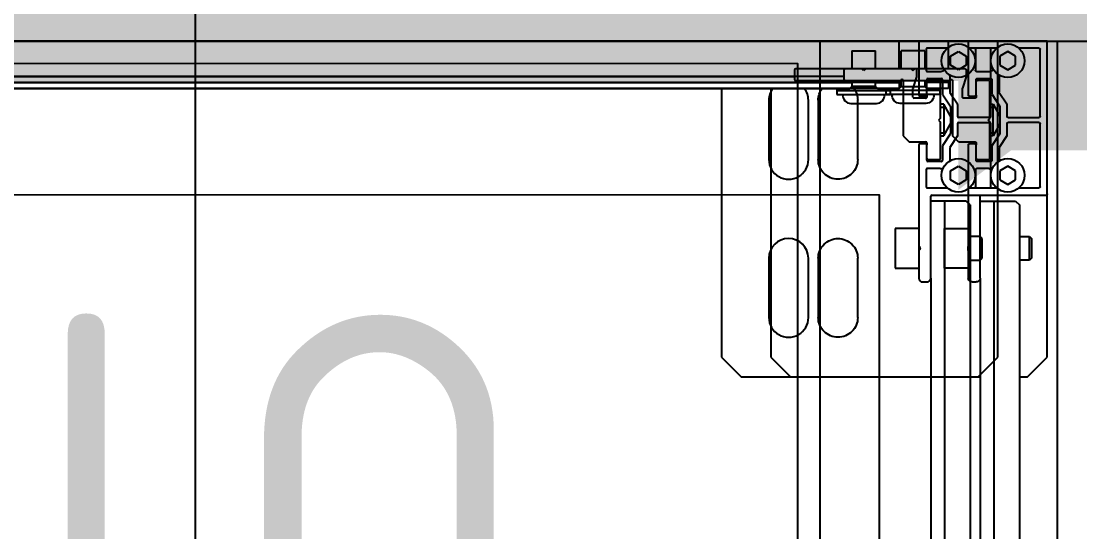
# Model space of a CAD drawing. Extents: x -2932 to 12371, y 2178 to 6224.
# Drawn here: x 4635.7 to 4662.51, y 4072.96 to 4085.89 of the extents above; entities that cross this region are included whole.
import ezdxf

# ---------------------------------------------------------------- set-up
doc = ezdxf.new("R2010")
doc.units = 0
doc.header["$PDMODE"] = 67
doc.linetypes.add('ACAD_ISO02W100', pattern=[15, 12, -3])
doc.linetypes.add('prlm_ef', pattern=[0.165, 0.1, -0.065])
doc.layers.get('0').update_dxf_attribs({"color": 252})
doc.layers.add('_GAZELEC-BOITE INCORPO', color=36, linetype='Continuous', lineweight=18)
doc.layers.add('_GAZELEC-RESERVATION 2', color=6, linetype='Continuous', lineweight=18)
for name, color, linetype in [('_GAZELEC-EAU CHAUDE', 1, 'Continuous'), ('B aménagement intérieur', 252, 'Continuous'), ('B Général', 252, 'Continuous'), ('C ANNOTATIONS-prestations', 252, 'Continuous'), ('F REMPLISSAGE-vert foncé', 252, 'Continuous'), ('MTI900_Alu', 252, 'Continuous'), ('prlm-CHAUFF', 30, 'Continuous'), ('prlm-EAU-EF', 161, 'Continuous'), ('prlm-MOD', 64, 'Continuous'), ('prlm-MOD-PB', 123, 'Continuous'), ('prlm-VMC', 93, 'Continuous')]:
    doc.layers.add(name, color=color, linetype=linetype)
doc.layers.add('prlm-ZEROPLOT', color=254, linetype='Continuous', plot=False)
doc.styles.add('Eurostile', font='')
doc.styles.get("Standard").update_dxf_attribs({"font": 'isocp.shx', "height": 15})
doc.styles.get('Eurostile').set_extended_font_data('Eurostile')
doc.dimstyles.new('Arch', dxfattribs={"dimtxt": 11.765001, "dimasz": 11.224121, "dimexe": 15.875, "dimexo": 7.9375, "dimgap": 7.9375, "dimtad": 1, "dimdec": 1, "dimtxsty": 'Eurostile', "dimblk": 'B n1.VW_SLASH', "dimblk1": 'B n1.VW_SLASH', "dimblk2": 'B n1.VW_SLASH', "dimcen": 0, "dimdle": 7.9375, "dimazin": 0, "dimtfac": 1, "dimtdec": 1, "dimtix": 1, "dimtmove": 0, "dimatfit": 0, "dimldrblk": 'B n1.VW_FILLEDARROW', "dimfxl": 1, "dimfrac": 2, "dimtolj": 1, "dimarcsym": 0})

# ---------------------------------------------------------------- blocks, each defined once
blk = doc.blocks.new('A n1.T4 A 204 (2D)')
at = {"layer": 'B Général', "linetype": 'Continuous'}
blk.add_line((-199.804, 716.993), (-106.804, 716.993), dxfattribs=at)
at = {"layer": 'F REMPLISSAGE-vert foncé', "linetype": 'Continuous'}
blk.add_line((-199.804, 716.993), (-106.804, 716.993), dxfattribs=at)
blk = doc.blocks.new('A n1.G 100_80')
at = {"layer": 'B Général', "linetype": 'Continuous', "flags": 128}
blk.add_lwpolyline([(9.5, -45), (9.5, 45), (48.52, 45), (48.52, -45)], close=True, dxfattribs=at)
at = {"layer": 'C ANNOTATIONS-prestations'}
for p, q in [((9.5, 44.75), (9.5, 44.72)), ((9.53, 44.75), (9.5, 44.75)), ((9.5, 44.72), (9.5, 42.78)), ((13.37, 44.75), (9.53, 44.75)), ((9.68, 44.54), (9.68, 44.033)), ((11.41, 44.57), (9.71, 44.57)), ((11.44, 43.76), (11.44, 44.54)), ((11.56, 44.54), (11.56, 43.76)), ((13.19, 44.57), (11.59, 44.57)), ((13.22, 44.033), (13.22, 44.54)), ((17.5, 44.75), (13.37, 44.75)), ((13.4, 43.08), (13.4, 44.72)), ((18, 44.25), (17.5, 44.75)), ((14.45, 44.3), (14.5, 44.35)), ((15.05, 44.3), (14.45, 44.3)), ((14.45, 44.05), (14.45, 44.3)), ((14.5, 44.35), (15, 44.35)), ((15, 44.35), (15.05, 44.3)), ((15.05, 44.3), (15.05, 44.05)), ((18, 44.05), (18, 44.25)), ((13.55, 43.95), (13.65, 44.05)), ((13.65, 44.05), (44.15, 44.05)), ((9.885, 43.95), (9.769, 43.75)), ((9.769, 43.75), (9.885, 43.55)), ((10.115, 43.95), (9.885, 43.95)), ((10.231, 43.75), (10.115, 43.95)), ((10.115, 43.55), (10.231, 43.75)), ((10.803, 43.535), (11.088, 43.725)), ((11.105, 43.73), (11.41, 43.73)), ((11.59, 43.73), (11.904, 43.73)), ((11.904, 43.73), (12.197, 43.535)), ((12.785, 43.95), (12.669, 43.75)), ((12.669, 43.75), (12.785, 43.55)), ((13.015, 43.95), (12.785, 43.95)), ((13.131, 43.75), (13.015, 43.95)), ((13.015, 43.55), (13.131, 43.75)), ((13.55, 43.4), (13.55, 43.95)), ((9.68, 43.467), (9.68, 42.96)), ((9.885, 43.55), (10.115, 43.55)), ((10.364, 43.53), (10.786, 43.53)), ((10.858, 43.355), (11.142, 43.545)), ((11.1, 43.377), (11.4, 43.55)), ((11.159, 43.55), (11.841, 43.55)), ((11.6, 43.55), (11.9, 43.377)), ((11.858, 43.545), (12.15, 43.35)), ((12.214, 43.53), (12.536, 43.53)), ((12.785, 43.55), (13.015, 43.55)), ((13.22, 42.96), (13.22, 43.467)), ((10.27, 42.96), (10.27, 43.307)), ((10.45, 42.98), (10.45, 43.32)), ((10.48, 43.35), (10.841, 43.35)), ((10.5, 43.27), (10.5, 42.98)), ((11.45, 43.3), (10.53, 43.3)), ((11.9, 43.377), (11.1, 43.377)), ((11.1, 43.3), (11.1, 43.377)), ((11.177, 43.3), (11.177, 43.421)), ((11.5, 43.25), (11.45, 43.3)), ((11.55, 43.3), (11.5, 43.25)), ((12.47, 43.3), (11.55, 43.3)), ((11.823, 43.3), (11.823, 43.421)), ((11.9, 43.377), (11.9, 43.3)), ((12.15, 43.35), (12.52, 43.35)), ((12.5, 42.98), (12.5, 43.27)), ((12.55, 43.32), (12.55, 42.98)), ((12.73, 43.28), (12.73, 42.96)), ((13.55, 43.05), (13.55, 43.4)), ((13.55, 43.4), (44.25, 43.4)), ((9.71, 42.93), (10.24, 42.93)), ((10.87, 42.95), (10.48, 42.95)), ((10.87, 42.95), (10.92, 42.95)), ((10.9, 42.78), (10.9, 42.92)), ((10.95, 42.92), (10.95, 42.63)), ((12.05, 42.5), (12.05, 42.92)), ((12.08, 42.95), (12.13, 42.95)), ((12.1, 42.92), (12.1, 42.78)), ((12.52, 42.95), (12.13, 42.95)), ((12.76, 42.93), (13.19, 42.93)), ((15.5, 43.05), (13.43, 43.05)), ((15.5, 43.05), (42.27, 43.05)), ((15.6, 42.85), (15.6, 42.95)), ((18, 38.25), (18, 43.05)), ((9.5, 42.78), (9.5, 42.25)), ((9.53, 42.75), (10.87, 42.75)), ((10.2, 42.67), (10.2, 41.4)), ((10.23, 42.7), (10.395, 42.7)), ((10.405, 42.699), (10.695, 42.602)), ((12.13, 42.75), (14.7, 42.75)), ((14.25, 42.15), (14.25, 42.75)), ((14.7, 42.75), (14.729, 42.779)), ((14.8, 42.75), (14.7, 42.75)), ((14.771, 42.779), (14.8, 42.75)), ((14.8, 42.75), (15.5, 42.75)), ((15.25, 42.75), (15.25, 42.15)), ((10.92, 42.6), (10.705, 42.6)), ((12.05, 42.5), (11.9, 42.35)), ((9.5, 42.25), (9.5, -42.25)), ((10.2, 42.25), (9.5, 42.25)), ((10.5, 42.35), (11.9, 42.35)), ((10.5, 39.63), (10.5, 42.29)), ((10.55, 42.25), (10.5, 42.25)), ((10.55, 42.25), (10.55, 41.65)), ((10.55, 42.25), (10.7, 42.25)), ((10.7, 42.25), (10.7, 41.7)), ((15.25, 42.15), (14.25, 42.15)), ((10.7, 42.03), (10.75, 42.03)), ((10.75, 42.03), (10.75, 40.67)), ((10.75, 42.03), (10.85, 42.03)), ((10.85, 42.03), (10.85, 40.67)), ((9.75, 41.65), (9.75, 41.05)), ((9.75, 41.65), (10.2, 41.65)), ((10.5, 41.65), (10.65, 41.65)), ((10.65, 41.65), (10.75, 41.75)), ((10.65, 41.05), (10.65, 41.65)), ((11.08, 41.675), (11.08, 41.025)), ((10.25, 41.35), (10.2, 41.4)), ((10.2, 41.3), (10.25, 41.35)), ((10.2, 41.3), (10.2, 39.63)), ((10.2, 41.05), (9.75, 41.05)), ((10.65, 41.05), (10.5, 41.05)), ((10.55, 41.05), (10.55, -41.05)), ((10.75, 40.95), (10.65, 41.05)), ((10.7, 41), (10.7, -41)), ((10.75, 40.67), (10.7, 40.67)), ((10.85, 40.67), (10.75, 40.67)), ((12.5, 39.95), (11, 39.95)), ((16.5, 39.95), (15, 39.95)), ((10.23, 39.6), (10.47, 39.6)), ((10.4, 39.6), (10.4, -39.6)), ((11, 38.95), (12.5, 38.95)), ((15, 38.95), (16.5, 38.95)), ((17.5, 37.75), (18, 38.25)), ((10.7, 37.75), (17.5, 37.75))]:
    blk.add_line(p, q, dxfattribs=at)
at = {"layer": 'C ANNOTATIONS-prestations', "flags": 128}
for points in [[(9.5, 44.72, -0.198912), (9.509, 44.741, -0.198912), (9.53, 44.75)], [(9.68, 44.54, -0.198912), (9.689, 44.561, -0.198912), (9.71, 44.57)], [(11.41, 44.57, -0.198912), (11.431, 44.561, -0.198912), (11.44, 44.54)], [(11.56, 44.54, -0.198912), (11.569, 44.561, -0.198912), (11.59, 44.57)], [(13.19, 44.57, -0.198912), (13.211, 44.561, -0.198912), (13.22, 44.54)], [(13.37, 44.75, -0.198912), (13.391, 44.741, -0.198912), (13.4, 44.72)], [(9.68, 44.03, -0.01196), (9.68, 44.031, -0.01196), (9.68, 44.033)], [(13.22, 44.033, -0.01196), (13.22, 44.031, -0.01196), (13.22, 44.03)], [(11.088, 43.725, -0.073633), (11.096, 43.729, -0.073633), (11.105, 43.73)], [(11.44, 43.76, -0.198912), (11.431, 43.739, -0.198912), (11.41, 43.73)], [(11.59, 43.73, -0.198912), (11.569, 43.739, -0.198912), (11.56, 43.76)], [(9.68, 43.467, -0.01196), (9.68, 43.469, -0.01196), (9.68, 43.47)], [(10.803, 43.535, -0.073633), (10.795, 43.531, -0.073633), (10.786, 43.53)], [(11.142, 43.545, -0.073633), (11.15, 43.549, -0.073633), (11.159, 43.55)], [(11.841, 43.55, -0.073633), (11.85, 43.549, -0.073633), (11.858, 43.545)], [(12.214, 43.53, -0.073633), (12.205, 43.531, -0.073633), (12.197, 43.535)], [(13.22, 43.47, -0.01196), (13.22, 43.469, -0.01196), (13.22, 43.467)], [(10.225, 43.39, -0.123554), (10.258, 43.354, -0.123554), (10.27, 43.307)], [(10.45, 43.32, -0.198912), (10.459, 43.341, -0.198912), (10.48, 43.35)], [(10.5, 43.27, -0.198912), (10.509, 43.291, -0.198912), (10.53, 43.3)], [(10.858, 43.355, -0.073633), (10.85, 43.351, -0.073633), (10.841, 43.35)], [(12.47, 43.3, -0.198912), (12.491, 43.291, -0.198912), (12.5, 43.27)], [(12.52, 43.35, -0.198912), (12.541, 43.341, -0.198912), (12.55, 43.32)], [(12.73, 43.28, -0.095961), (12.737, 43.318, -0.095961), (12.758, 43.35)], [(9.71, 42.93, -0.198912), (9.689, 42.939, -0.198912), (9.68, 42.96)], [(10.27, 42.96, -0.198912), (10.261, 42.939, -0.198912), (10.24, 42.93)], [(10.48, 42.95, -0.198912), (10.459, 42.959, -0.198912), (10.45, 42.98)], [(10.53, 42.95, -0.198912), (10.509, 42.959, -0.198912), (10.5, 42.98)], [(10.87, 42.95, -0.198912), (10.891, 42.941, -0.198912), (10.9, 42.92)], [(10.92, 42.95, -0.198912), (10.941, 42.941, -0.198912), (10.95, 42.92)], [(12.05, 42.92, -0.198912), (12.059, 42.941, -0.198912), (12.08, 42.95)], [(12.1, 42.92, -0.198912), (12.109, 42.941, -0.198912), (12.13, 42.95)], [(12.5, 42.98, -0.198912), (12.491, 42.959, -0.198912), (12.47, 42.95)], [(12.55, 42.98, -0.198912), (12.541, 42.959, -0.198912), (12.52, 42.95)], [(12.76, 42.93, -0.198912), (12.739, 42.939, -0.198912), (12.73, 42.96)], [(13.22, 42.96, -0.198912), (13.211, 42.939, -0.198912), (13.19, 42.93)], [(13.43, 43.05, -0.198912), (13.409, 43.059, -0.198912), (13.4, 43.08)], [(15.5, 43.05, -0.198912), (15.571, 43.021, -0.198912), (15.6, 42.95)], [(9.53, 42.75, -0.198912), (9.509, 42.759, -0.198912), (9.5, 42.78)], [(10.2, 42.67, -0.198912), (10.209, 42.691, -0.198912), (10.23, 42.7)], [(10.395, 42.7, -0.040241), (10.4, 42.7, -0.040241), (10.405, 42.699)], [(10.9, 42.78, -0.198912), (10.891, 42.759, -0.198912), (10.87, 42.75)], [(12.13, 42.75, -0.198912), (12.109, 42.759, -0.198912), (12.1, 42.78)], [(14.729, 42.779, -0.198912), (14.75, 42.788, -0.198912), (14.771, 42.779)], [(15.6, 42.85, -0.198912), (15.571, 42.779, -0.198912), (15.5, 42.75)], [(10.705, 42.6, -0.040241), (10.7, 42.6, -0.040241), (10.695, 42.602)], [(10.95, 42.63, -0.198912), (10.941, 42.609, -0.198912), (10.92, 42.6)], [(10.5, 42.29, -0.414214), (10.47, 42.32, -0.414214), (10.5, 42.35)], [(10.85, 41.873, -0.218554), (11.01, 41.827, -0.218554), (11.08, 41.675)], [(10.85, 41.874, -0.003145), (10.853, 41.874, -0.003145), (10.855, 41.874)], [(11.08, 41.025, -0.218554), (11.01, 40.873, -0.218554), (10.85, 40.827)], [(10.855, 40.827, -0.003145), (10.853, 40.826, -0.003145), (10.85, 40.826)], [(10.7, 39.85, -0.080612), (10.842, 39.924, -0.080612), (11, 39.95)], [(12.5, 39.95, -0.414214), (13, 39.45, -0.414214), (12.5, 38.95)], [(15, 38.95, -0.414214), (14.5, 39.45, -0.414214), (15, 39.95)], [(16.5, 39.95, -0.414214), (17, 39.45, -0.414214), (16.5, 38.95)], [(10.23, 39.6, -0.198912), (10.209, 39.609, -0.198912), (10.2, 39.63)], [(10.5, 39.63, -0.198912), (10.491, 39.609, -0.198912), (10.47, 39.6)], [(11, 38.95, -0.080612), (10.842, 38.976, -0.080612), (10.7, 39.05)]]:
    blk.add_lwpolyline(points, format="xyb", dxfattribs=at)
at = {"layer": 'C ANNOTATIONS-prestations'}
for centre in [(10, 43.75), (12.9, 43.75)]:
    blk.add_circle(centre, 0.425, dxfattribs=at)
blk = doc.blocks.new('A n1.MTI900_Alu_390')
at = {"layer": 'MTI900_Alu', "color": 1, "linetype": 'Continuous'}
for p, q in [((-4.225, 0), (4.225, 0)), ((4.278, 0), (4.225, 0)), ((4.225, -0.07), (4.225, 0)), ((4.472, 0), (4.278, 0)), ((4.475, 0), (4.472, 0)), ((4.475, -0.003), (4.475, 0)), ((4.105, -0.025), (4.165, -0.025)), ((4.105, -0.025), (4.105, -0.07)), ((4.165, -0.07), (4.165, -0.025)), ((4.275, -0.003), (4.275, -0.137)), ((4.293, -0.021), (4.293, -0.074)), ((4.3467, -0.018), (4.296, -0.018)), ((4.454, -0.018), (4.4033, -0.018)), ((4.457, -0.191), (4.457, -0.021)), ((4.475, -0.387), (4.475, -0.003)), ((4.355, -0.0385), (4.375, -0.0269)), ((4.355, -0.0615), (4.355, -0.0385)), ((4.375, -0.0269), (4.395, -0.0385)), ((4.395, -0.0385), (4.395, -0.0615)), ((3.96, -0.073), (3.96, -0.097)), ((4.13, -0.07), (3.963, -0.07)), ((4.135, -0.075), (4.13, -0.07)), ((4.14, -0.07), (4.135, -0.075)), ((4.267, -0.07), (4.14, -0.07)), ((4.27, -0.0895), (4.27, -0.073)), ((4.296, -0.077), (4.3306, -0.077)), ((4.375, -0.0731), (4.355, -0.0615)), ((4.395, -0.0615), (4.375, -0.0731)), ((-4.105, -0.105), (4.105, -0.105)), ((-3.96, -0.09), (3.96, -0.09)), ((3.963, -0.1), (4.229, -0.1)), ((4.105, -0.1), (4.105, -0.115)), ((4.165, -0.115), (4.165, -0.1)), ((4.165, -0.105), (4.225, -0.105)), ((4.225, -0.105), (4.225, -0.1)), ((4.225, -0.105), (4.225, -0.12)), ((4.235, -0.1), (4.235, -0.24)), ((4.2602, -0.1195), (4.2698, -0.0905)), ((4.295, -0.137), (4.295, -0.098)), ((4.298, -0.095), (4.332, -0.095)), ((4.327, -0.1), (4.298, -0.1)), ((4.33, -0.195), (4.33, -0.103)), ((4.335, -0.098), (4.335, -0.1341)), ((4.353, -0.0864), (4.353, -0.1286)), ((-4.1, -0.12), (4.1, -0.12)), ((3.775, -0.12), (3.775, -0.8)), ((4.067, -0.12), (4.067, -0.125)), ((4.067, -0.125), (4.203, -0.125)), ((4.067, -0.125), (4.067, -0.135)), ((4.105, -0.115), (4.095, -0.125)), ((4.165, -0.115), (4.105, -0.115)), ((4.175, -0.125), (4.165, -0.115)), ((4.17, -0.12), (4.225, -0.12)), ((4.203, -0.125), (4.203, -0.12)), ((4.203, -0.135), (4.203, -0.125)), ((4.26, -0.142), (4.26, -0.1205)), ((4.3535, -0.1303), (4.3725, -0.1588)), ((3.895, -0.15), (3.895, -0.3)), ((3.995, -0.3), (3.995, -0.15)), ((4.067, -0.135), (4.203, -0.135)), ((4.1025, -0.158), (4.1675, -0.158)), ((4.292, -0.145), (4.263, -0.145)), ((4.278, -0.14), (4.292, -0.14)), ((4.295, -0.137), (4.295, -0.142)), ((4.3377, -0.16), (4.33, -0.16)), ((4.3355, -0.1358), (4.3545, -0.1642)), ((4.3377, -0.16), (4.3377, -0.24)), ((4.355, -0.19), (4.3377, -0.16)), ((4.373, -0.1605), (4.373, -0.191)), ((4.33, -0.1677), (4.3421, -0.1677)), ((4.355, -0.1659), (4.355, -0.2341)), ((4.33, -0.195), (4.325, -0.2)), ((4.325, -0.2), (4.33, -0.205)), ((4.33, -0.297), (4.33, -0.205)), ((4.3377, -0.24), (4.355, -0.21)), ((4.373, -0.209), (4.373, -0.2404)), ((4.454, -0.194), (4.376, -0.194)), ((4.376, -0.206), (4.454, -0.206)), ((4.457, -0.369), (4.457, -0.209)), ((4.235, -0.24), (4.25, -0.255)), ((4.33, -0.2323), (4.3421, -0.2323)), ((4.33, -0.24), (4.3377, -0.24)), ((4.3545, -0.2358), (4.335, -0.265)), ((4.373, -0.2404), (4.3535, -0.2697)), ((4.25, -0.255), (4.292, -0.255)), ((4.275, -0.263), (4.275, -0.52)), ((4.292, -0.26), (4.278, -0.26)), ((4.295, -0.258), (4.295, -0.263)), ((4.295, -0.302), (4.295, -0.263)), ((4.335, -0.265), (4.335, -0.302)), ((4.353, -0.2714), (4.353, -0.3036)), ((4.298, -0.3), (4.327, -0.3)), ((4.332, -0.305), (4.298, -0.305)), ((4.355, -0.3285), (4.375, -0.3169)), ((4.375, -0.3169), (4.395, -0.3285)), ((4.293, -0.326), (4.293, -0.369)), ((4.328, -0.323), (4.296, -0.323)), ((4.355, -0.3515), (4.355, -0.3285)), ((4.395, -0.3285), (4.395, -0.3515)), ((4.296, -0.372), (4.3467, -0.372)), ((4.375, -0.3631), (4.355, -0.3515)), ((4.395, -0.3515), (4.375, -0.3631)), ((4.4033, -0.372), (4.454, -0.372)), ((4.305, -0.6), (4.305, -0.393)), ((4.308, -0.39), (4.472, -0.39)), ((4.475, -0.8), (4.475, -0.387)), ((4.34, -0.405), (4.305, -0.405)), ((4.34, -0.405), (4.34, -3.475)), ((4.395, -0.405), (4.34, -0.405)), ((4.405, -0.415), (4.395, -0.405)), ((4.405, -0.415), (4.405, -3.465)), ((4.215, -0.475), (4.215, -0.575)), ((4.275, -0.475), (4.215, -0.475)), ((4.43, -0.495), (4.405, -0.495)), ((4.43, -0.495), (4.43, -0.555)), ((4.435, -0.5), (4.43, -0.495)), ((4.435, -0.55), (4.435, -0.5)), ((4.275, -0.52), (4.2779, -0.5229)), ((4.275, -0.52), (4.275, -0.53)), ((4.2779, -0.5271), (4.275, -0.53)), ((4.275, -0.53), (4.275, -0.6)), ((3.895, -0.55), (3.895, -0.7)), ((3.995, -0.7), (3.995, -0.55)), ((4.405, -0.555), (4.43, -0.555)), ((4.43, -0.555), (4.435, -0.55)), ((4.215, -0.575), (4.275, -0.575)), ((4.285, -0.61), (4.295, -0.61)), ((4.305, -0.6), (4.305, -3.277)), ((3.775, -0.8), (3.825, -0.85)), ((4.425, -0.85), (4.475, -0.8)), ((3.825, -0.85), (4.305, -0.85)), ((4.405, -0.85), (4.425, -0.85))]:
    blk.add_line(p, q, dxfattribs=at)
for centre in [(4.375, -0.05), (4.375, -0.34)]:
    blk.add_circle(centre, 0.0425, dxfattribs=at)
for centre, radius, start, end in [((4.278, -0.003), 0.003, 90, 180), ((4.472, -0.003), 0.003, 0, 90), ((4.296, -0.021), 0.003, 90, 180), ((4.3467, -0.021), 0.003, 84.5182, 90), ((4.4033, -0.021), 0.003, 90, 95.4818), ((4.454, -0.021), 0.003, 0, 90), ((3.963, -0.073), 0.003, 90, 180), ((4.267, -0.073), 0.003, 0, 90), ((4.296, -0.074), 0.003, 180, 270), ((4.3306, -0.067), 0.01, 270, 326.3475), ((3.963, -0.097), 0.003, 180, 270), ((4.232, -0.1), 0.003, 0, 180), ((4.267, -0.0895), 0.003, 341.5651, 0), ((4.298, -0.098), 0.003, 90, 180), ((4.298, -0.103), 0.003, 90, 180), ((4.327, -0.103), 0.003, 0, 90), ((4.332, -0.098), 0.003, 0, 90), ((3.945, -0.15), 0.05, 143.1301, 180), ((3.945, -0.15), 0.05, 0, 36.8699), ((4.263, -0.1205), 0.003, 161.5651, 180), ((4.356, -0.1286), 0.003, 180, 213.6901), ((4.1025, -0.138), 0.02, 171.3731, 270), ((4.1025, -0.133), 0.02, 185.7392, 187.1808), ((4.1675, -0.138), 0.02, 270, 8.6269), ((4.1675, -0.133), 0.02, 352.8192, 354.2608), ((4.263, -0.142), 0.003, 180, 270), ((4.278, -0.137), 0.003, 180, 270), ((4.292, -0.137), 0.003, 270, 0), ((4.292, -0.142), 0.003, 270, 0), ((4.338, -0.1341), 0.003, 180, 213.6901), ((4.37, -0.1605), 0.003, 0, 33.6901), ((4.352, -0.1659), 0.003, 0, 33.6901), ((4.376, -0.191), 0.003, 180, 270), ((4.376, -0.209), 0.003, 90, 180), ((4.454, -0.191), 0.003, 270, 0), ((4.454, -0.209), 0.003, 0, 90), ((4.352, -0.2341), 0.003, 326.3099, 0), ((4.278, -0.263), 0.003, 90, 180), ((4.292, -0.258), 0.003, 0, 90), ((4.292, -0.263), 0.003, 0, 90), ((4.356, -0.2714), 0.003, 146.3099, 180), ((3.945, -0.3), 0.05, 180, 0), ((4.298, -0.297), 0.003, 180, 270), ((4.298, -0.302), 0.003, 180, 270), ((4.327, -0.297), 0.003, 270, 0), ((4.332, -0.302), 0.003, 270, 0), ((4.296, -0.326), 0.003, 90, 180), ((4.328, -0.333), 0.01, 46.149, 90), ((4.296, -0.369), 0.003, 180, 270), ((4.3467, -0.369), 0.003, 270, 275.4818), ((4.4033, -0.369), 0.003, 264.5182, 270), ((4.454, -0.369), 0.003, 270, 0), ((4.308, -0.393), 0.003, 90, 180), ((4.472, -0.387), 0.003, 270, 0), ((3.945, -0.55), 0.05, 0, 180), ((4.2758, -0.525), 0.003, 315, 45), ((4.285, -0.6), 0.01, 180, 270), ((4.295, -0.6), 0.01, 270, 0), ((3.945, -0.7), 0.05, 180, 0)]:
    blk.add_arc(centre, radius, start, end, dxfattribs=at)
blk = doc.blocks.new('xi.uta-yzen-g')
at = {"layer": 'prlm-CHAUFF', "ltscale": 50}
for points in [[(-39, 30), (-39, 0), (0, 0), (0, 30)], [(-38.429, 29.429), (-38.429, 0.571), (-0.571, 0.571), (-0.571, 29.429)], [(-40.5, 20.62), (-40.5, 3.9), (40.5, 3.9), (40.5, 20.62)]]:
    blk.add_lwpolyline(points, close=True, dxfattribs=at)
at = {"layer": 'prlm-CHAUFF', "ltscale": 50, "insert": (-31.697, 16.894), "char_height": 10, "width": 139.79252, "attachment_point": 1}
blk.add_mtext('UTA', dxfattribs=at)
blk = doc.blocks.new('xi.dchrob')
at = {"layer": 'prlm-ZEROPLOT', "color": 253, "linetype": 'ACAD_ISO02W100', "ltscale": 5}
for radius in [180, 120]:
    blk.add_circle((13.375, 0), radius, dxfattribs=at)
blk = doc.blocks.new('B n1.VW_SLASH')
at = {"linetype": 'ByBlock', "lineweight": -2}
blk.add_line((0.7072, 0), (-1, 0), dxfattribs=at)
at = {"linetype": 'Continuous', "lineweight": 20, "flags": 128}
blk.add_lwpolyline([(0.5001, 0.5001), (-0.5001, -0.5001)], dxfattribs=at)
blk = doc.blocks.new('*D267')
at = {"layer": '_GAZELEC-RESERVATION 2', "color": 0, "lineweight": -2, "transparency": 16777216}
for p, q in [((4690.843, 4130.036), (4690.843, 4141.261)), ((4660.271, 4118.812), (4706.718, 4118.812)), ((4690.843, 4118.812), (4690.843, 4098.812)), ((4660.271, 4098.812), (4706.718, 4098.812)), ((4690.843, 4087.588), (4690.843, 4076.364))]:
    blk.add_line(p, q, dxfattribs=at)
at = {"layer": 'Defpoints', "color": 0, "transparency": 16777216}
for p in [(4652.334, 4118.812), (4652.334, 4098.812), (4690.843, 4098.812)]:
    blk.add_point(p, dxfattribs=at)
at = {"layer": '_GAZELEC-RESERVATION 2', "color": 0, "lineweight": -2, "transparency": 16777216, "xscale": 11.22412109375, "yscale": 11.22412109375, "zscale": 11.22412109375}
for p, rotation in [((4690.843, 4118.812), 270), ((4690.843, 4098.812), 90)]:
    blk.add_blockref('B n1.VW_SLASH', p, dxfattribs=dict(at, rotation=rotation))
at = {"layer": '_GAZELEC-RESERVATION 2', "color": 0, "transparency": 16777216, "insert": (4677.023, 4108.812), "char_height": 11.765, "attachment_point": 5, "rotation": 90, "style": 'Eurostile'}
blk.add_mtext('\\A1;20.00', dxfattribs=at)
blk = doc.blocks.new('B n1.VW_FILLEDARROW')
at = {"linetype": 'Continuous'}
blk.add_hatch(color=250, dxfattribs=at).paths.add_polyline_path([(-1.4144, 0.379), (0, 0), (-1.4144, -0.379)])
at = {"linetype": 'Continuous', "flags": 128}
blk.add_lwpolyline([(-1.4144, 0.379), (0, 0), (-1.4144, -0.379)], close=True, dxfattribs=at)

msp = doc.modelspace()

# ---------------------------------------------------------------- hatches: boundary and pattern name
at = {"layer": '_GAZELEC-RESERVATION 2'}
h = msp.add_hatch(dxfattribs=at)
h.set_pattern_fill('ANSI31', color=256)
h.paths.add_polyline_path([(4582.334, 4118.812), (4542.334, 4118.812), (4542.334, 4108.812), (4582.334, 4108.812)])
h.paths.add_polyline_path([(4843.196, 4114.016), (4843.196, 4054.016), (4853.196, 4054.016), (4853.196, 4114.016)])
h.paths.add_polyline_path([(3523.835, 2610.903), (3603.835, 2610.903), (3603.835, 2600.903), (3524.1, 2600.903)])
h.paths.add_polyline_path([(5215.038, 4391.389), (5215.038, 4421.389), (5225.038, 4421.389), (5225.038, 4391.389)])
h.paths.add_polyline_path([(4111.403, 3400.476), (3931.403, 3400.476), (3931.403, 3410.476), (4111.403, 3410.476)])
h.paths.add_polyline_path([(3847.92, 3341.389), (3847.92, 3371.389), (3837.92, 3371.389), (3837.92, 3341.389)])
edge = h.paths.add_edge_path()
edge.add_line((4631.965, 4574.473), (4631.965, 4504.473))
edge.add_line((4631.965, 4504.473), (4621.965, 4504.473))
edge.add_line((4621.965, 4504.473), (4621.965, 4574.465))
edge.add_line((4621.965, 4574.465), (4631.965, 4574.465))

# ---------------------------------------------------------------- linework, layer by layer
at = {"layer": '_GAZELEC-BOITE INCORPO', "const_width": 2}
msp.add_lwpolyline([(4660.438, 4088.621), (4660.438, 4083.621), (4680.438, 4083.621), (4680.438, 4098.621), (4660.438, 4098.621), (4660.438, 4083.621), (4680.438, 4098.621), (4660.438, 4098.621), (4680.438, 4083.621)], dxfattribs=at)
at = {"layer": '_GAZELEC-EAU CHAUDE', "linetype": 'prlm_ef'}
msp.add_open_spline([(4598.564, 4071.454), (4598.561, 4067.193), (4598.558, 4062.934), (4598.565, 4056.314), (4598.572, 4053.937), (4598.562, 4049.058), (4598.541, 4046.556), (4598.485, 4041.471), (4598.451, 4038.886), (4598.364, 4031.047), (4598.328, 4025.709), (4598.5, 4013.227), (4598.799, 4006.092), (4600.208, 3992.515), (4601.321, 3986.073), (4604.082, 3976.669), (4605.383, 3973.298), (4608.5, 3967.253), (4610.314, 3964.58), (4613.497, 3961.117), (4614.652, 3960.047), (4617.159, 3958.073), (4618.506, 3957.171), (4622.719, 3954.767), (4625.835, 3953.484), (4632.654, 3951.487), (4636.355, 3950.773), (4644.202, 3949.866), (4648.346, 3949.672), (4661.258, 3949.768), (4670.472, 3950.743), (4682.671, 3952.789), (4685.641, 3953.346), (4691.539, 3954.552), (4694.462, 3955.204), (4703.09, 3957.327), (4708.651, 3958.967), (4719.036, 3962.807), (4723.859, 3965.007), (4731.601, 3969.56), (4734.707, 3971.802), (4740.061, 3976.723), (4742.309, 3979.399), (4744.749, 3983.421), (4745.347, 3984.549), (4746.41, 3986.89), (4746.879, 3988.109), (4748.326, 3992.592), (4748.971, 3996.107), (4749.53, 4003.549), (4749.444, 4007.476), (4748.635, 4015.527), (4747.912, 4019.652), (4746.266, 4026.535), (4745.489, 4029.297), (4743.732, 4034.749), (4742.752, 4037.442), (4739.517, 4045.373), (4736.97, 4050.462), (4730.405, 4061.266), (4726.176, 4066.778), (4716.804, 4076.239), (4711.665, 4080.186), (4704.106, 4084.236), (4701.994, 4085.2), (4698.512, 4086.512), (4697.174, 4086.954), (4694.45, 4087.723), (4693.061, 4088.054), (4688.817, 4088.903), (4685.884, 4089.279), (4677.993, 4089.916), (4672.905, 4089.959), (4666.36, 4089.914), (4664.996, 4089.899), (4663.626, 4089.885)], degree=3, knots=[0, 0, 0, 0, 12.747911, 12.747911, 19.963946, 19.963946, 27.17998, 27.17998, 34.396014, 34.396014, 48.828082, 48.828082, 68.238156, 68.238156, 87.648229, 87.648229, 99.926824, 99.926824, 112.205418, 112.205418, 118.509416, 118.509416, 124.813413, 124.813413, 136.970092, 136.970092, 149.12677, 149.12677, 161.283448, 161.283448, 185.701931, 185.701931, 193.545577, 193.545577, 201.389223, 201.389223, 217.076516, 217.076516, 232.763808, 232.763808, 245.456673, 245.456673, 258.149538, 258.149538, 262.883867, 262.883867, 267.618197, 267.618197, 279.666378, 279.666378, 291.71456, 291.71456, 303.762741, 303.762741, 311.84655, 311.84655, 319.930358, 319.930358, 336.097976, 336.097976, 356.616684, 356.616684, 377.135392, 377.135392, 384.826731, 384.826731, 389.538405, 389.538405, 394.250079, 394.250079, 403.673427, 403.673427, 418.932511, 418.932511, 422.926074, 422.926074, 422.926074, 422.926074], dxfattribs=at)
at = {"layer": 'prlm-EAU-EF', "linetype": 'prlm_ef'}
for points in [[(5181.964, 4455.4), (5168.003, 4455.4), (5157.27, 4454.729), (5139.312, 4452.799), (5111.624, 4444.075), (5096.733, 4434.886), (5089.399, 4427.552), (5080.381, 4407.994), (5075.165, 4379.601), (5068.298, 4349.45), (4806.819, 4245.016), (4664.514, 4245.016), (4487.338, 4245.016), (4443.958, 4245.016), (4320.082, 4227.406), (4264.34, 4171.665), (4244.925, 4100.724), (4244.925, 4011.786), (4244.925, 3894.158), (4244.925, 3778.404), (4244.925, 3736.391), (4244.925, 3697.346), (4244.925, 3686.657), (4184.277, 3596.239), (4148.852, 3560.814), (4132.207, 3544.169), (4126.125, 3517.554), (4126.125, 3461.429)], [(5181.04, 4454.411), (5161.376, 4453.72), (5137.079, 4450.79), (5124.545, 4447.272), (5110.251, 4441.782), (5095.929, 4432.016), (5087.226, 4421.358), (5080.768, 4400.887), (5077.116, 4378.448), (5073.095, 4357.627), (5065.873, 4335.71), (5045.8, 4307.647), (5031.252, 4294.743), (4963.256, 4262.094), (4896.61, 4248.956), (4825.931, 4242.336), (4704.38, 4240.673), (4512.279, 4240.673), (4424.513, 4240.673), (4374.117, 4239.896), (4331.527, 4229.09), (4290.824, 4201.35), (4257.886, 4148.682), (4251.728, 4117.767), (4249.226, 4072.42), (4253.759, 3977.468), (4253.759, 3860.341), (4253.759, 3575.094), (4253.759, 3380.067), (4253.759, 3281.533), (4253.759, 3277.937), (4168.047, 3161.045), (4089.09, 3146.964), (4017.991, 3146.964), (3905.354, 3146.964), (3789.498, 3146.964), (3770.74, 3146.964), (3756.764, 3146.964), (3707.111, 3169.019), (3680.63, 3212.02), (3680.63, 3270.323), (3702.504, 3299.035), (3742.892, 3309.989), (3792.228, 3310.647)], [(5182.561, 4453.25), (5166.752, 4453.25), (5157.53, 4452.065), (5143.379, 4450.216), (5133.674, 4448.154), (5125.894, 4445.823), (5113.993, 4441.478), (5096.631, 4429.966), (5089.867, 4421.617), (5085.212, 4410.459), (5080.564, 4384.507), (5075.972, 4359.81), (5070.771, 4340.569), (5052.869, 4311.637), (5021.218, 4284.486), (4976.369, 4262.29), (4934.04, 4251.265), (4879.72, 4243.14), (4810.26, 4237.853), (4737.764, 4237.853), (4667.169, 4237.853), (4587.281, 4237.853), (4412.619, 4237.853), (4393.337, 4237.853), (4360.378, 4233.769), (4316.054, 4215.812), (4287.54, 4192.284), (4265.412, 4155.672), (4255.837, 4105.404), (4255.837, 4067.344), (4287.521, 3949.87), (4325.809, 3911.582), (4406.425, 3901.028), (4472.692, 3901.028), (4516.869, 3901.028), (4560.732, 3929.304), (4574.924, 3982.717), (4574.924, 4024.257), (4574.924, 4066.434)], [(4594.564, 4071.457), (4594.564, 4057.397), (4594.564, 4050.424), (4611.258, 3957.782), (4688.033, 3949.756), (4749.356, 3983.709), (4749.356, 4030.195), (4697.644, 4090.972), (4663.583, 4093.884)]]:
    msp.add_spline(points, degree=3, dxfattribs=at)
at = {"layer": 'prlm-MOD-PB', "const_width": 2}
msp.add_lwpolyline([(4621.438, 4092.389), (4621.438, 4085.377), (4661.438, 4085.377), (4661.438, 4092.389)], close=True, dxfattribs=at)
at = {"layer": 'prlm-VMC'}
msp.add_lwpolyline([(4640.103, 4100.484), (4640.103, 4021.508)], dxfattribs=at)

# ---------------------------------------------------------------- block references
at = {"layer": 'B aménagement intérieur'}
msp.add_blockref('A n1.T4 A 204 (2D)', (4770.242, 3368.396), dxfattribs=at)
at = {"layer": 'B aménagement intérieur', "rotation": 270}
msp.add_blockref('A n1.G 100_80', (4616.938, 4094.889), dxfattribs=at)
at = {"layer": 'prlm-CHAUFF', "xscale": 9.999999999999975, "yscale": 9.999999999999975, "zscale": 9.999999999999975, "rotation": 359.9998846602292}
msp.add_blockref('A n1.MTI900_Alu_390', (4615.688, 4085.389), dxfattribs=at)
at = {"layer": 'prlm-CHAUFF', "rotation": 179.993234082025}
msp.add_blockref('xi.uta-yzen-g', (4616.938, 4085.389), dxfattribs=at)
at = {"layer": 'prlm-MOD'}
for p, rotation in [((4705.272, 4133.757), 270), ((4564.054, 4097.072), 180)]:
    msp.add_blockref('xi.dchrob', p, dxfattribs=dict(at, rotation=rotation))

# ---------------------------------------------------------------- dimensions: what is measured, and where the dimension line sits
at = {"layer": '_GAZELEC-RESERVATION 2'}
dim = msp.add_linear_dim(base=(4690.843, 4098.812), p1=(4652.334, 4118.812), p2=(4652.334, 4098.812), angle=90, dimstyle='Arch', override={"dimdec": 2, "dimzin": 0, "dimdsep": 46, "dimpost": '<>'}, dxfattribs=at)
dim.commit()
dim.dimension.update_dxf_attribs({"geometry": '*D267', "text_midpoint": (4677.023, 4108.812)})

doc.saveas('drawing.dxf')
